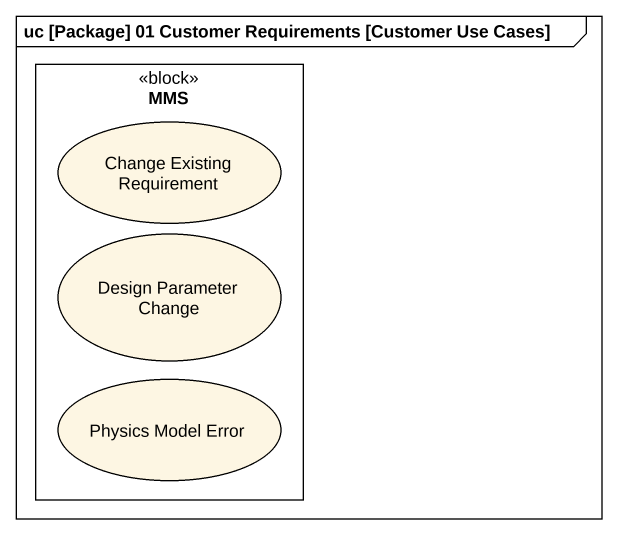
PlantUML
@startuml
mainframe uc [Package] 01 Customer Requirements [Customer Use Cases]
rectangle MMS <<block>> {
  usecase "Change Existing Requirement" as Change_Existing_Requirement
  usecase "Design Parameter Change" as Design_Parameter_Change
  usecase "Physics Model Error" as Physics_Model_Error
}
@enduml
